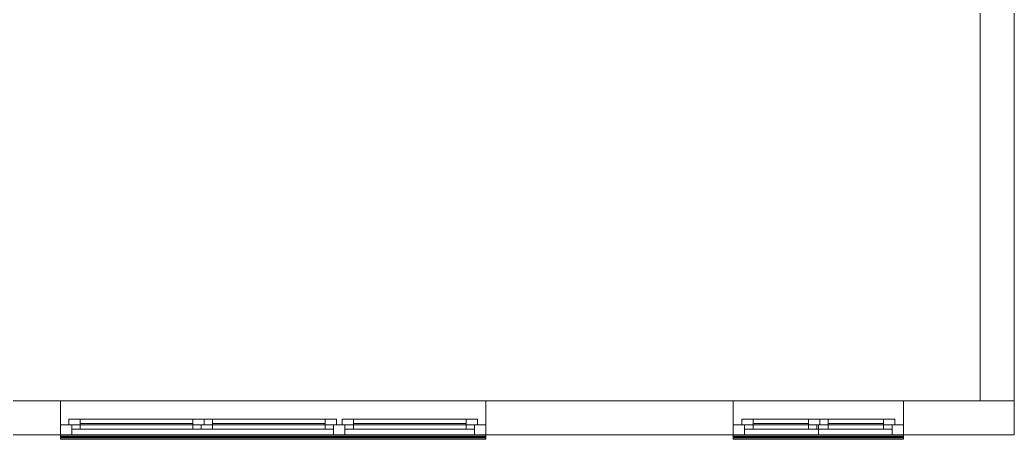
# Model space of a CAD drawing. Header units: metres. Extents: x 9 to 21.7, y 11.5 to 19.
# Drawn here: x 14.68 to 21.69, y 11.47 to 14.43 of the extents above; entities that cross this region are included whole.
import ezdxf

# ---------------------------------------------------------------- set-up
doc = ezdxf.new("R2010")
doc.units = ezdxf.units.M
doc.header["$MEASUREMENT"] = 0
doc.layers.add('Decken Roh', color=7, linetype='Continuous')
doc.layers.add('Wand Aussen', color=7, linetype='Continuous')

# ---------------------------------------------------------------- blocks, each defined once
blk = doc.blocks.new('Wand_5EFB71AE-E86A-9149-A5AA-68D7717124D5', base_point=(8.9912, 11.5018))
at = {"layer": 'Wand Aussen', "color": 253, "lineweight": 0, "true_color": 0xa8a99e}
mesh = blk.add_polyface(dxfattribs=at)
corners = [(14.967, 11.7418, 2), (14.967, 11.7418), (9.2312, 11.7418), (9.2312, 11.7418, 2.5), (21.6912, 11.7418, 2.5), (21.6912, 11.7418), (17.967, 11.7418), (17.967, 11.7418, 2), (12.8533, 11.7418, 2.4), (11.6533, 11.7418, 2.4), (11.6533, 11.7418, 0.9), (12.8533, 11.7418, 0.9), (9.8757, 11.7418, 0.9), (11.0757, 11.7418, 0.9), (11.0757, 11.7418, 2.4), (9.8757, 11.7418, 2.4), (20.9113, 11.7418, 2.4), (19.7113, 11.7418, 2.4), (19.7113, 11.7418, 0.9), (20.9113, 11.7418, 0.9), (14.967, 11.5018, 2), (14.967, 11.5018), (9.2312, 11.5018), (9.2312, 11.5018, 2.5), (21.6912, 11.5018, 2.5), (21.6912, 11.5018), (17.967, 11.5018), (17.967, 11.5018, 2), (12.8533, 11.5018, 2.4), (11.6533, 11.5018, 2.4), (11.6533, 11.5018, 0.9), (12.8533, 11.5018, 0.9), (9.8757, 11.5018, 0.9), (11.0757, 11.5018, 0.9), (11.0757, 11.5018, 2.4), (9.8757, 11.5018, 2.4), (20.9113, 11.5018, 2.4), (19.7113, 11.5018, 2.4), (19.7113, 11.5018, 0.9), (20.9113, 11.5018, 0.9)]
mesh.append_faces([[corners[k] for k in face] for face in [(1, 0, 20, 21), (1, 21, 22, 2), (3, 2, 22, 23), (24, 4, 3, 23), (25, 5, 4, 24), (26, 6, 5, 25), (7, 6, 26, 27), (0, 7, 27, 20), (28, 29, 9, 8), (29, 30, 10, 9), (30, 31, 11, 10), (31, 28, 8, 11), (13, 12, 32, 33), (14, 13, 33, 34), (15, 14, 34, 35), (12, 15, 35, 32), (36, 37, 17, 16), (37, 38, 18, 17), (38, 39, 19, 18), (39, 36, 16, 19)]], dxfattribs={"color": 253})
mesh.append_faces([[corners[k] for k in face] for face in [(2, 10, 1), (1, 11, 0), (6, 18, 5), (5, 19, 4), (25, 39, 26), (26, 38, 27), (21, 33, 22), (22, 32, 23)]], dxfattribs={"vtx0": -1, "vtx1": -1, "color": 253})
mesh.append_faces([[corners[k] for k in face] for face in [(8, 14, 4), (16, 8, 4), (8, 17, 0), (2, 12, 10), (29, 37, 23), (35, 29, 23), (37, 28, 27), (21, 31, 33)]], dxfattribs={"vtx0": -1, "vtx1": -1, "vtx2": -1, "color": 253})
mesh.append_faces([[corners[k] for k in face] for face in [(14, 3, 4), (3, 15, 12), (13, 9, 10), (7, 17, 18), (1, 10, 11), (5, 18, 19), (37, 24, 23), (24, 36, 39), (20, 28, 31), (30, 34, 33), (26, 39, 38), (22, 33, 32)]], dxfattribs={"vtx0": -1, "vtx2": -1, "color": 253})
mesh.append_faces([[corners[k] for k in face] for face in [(14, 15, 3), (7, 0, 17), (13, 14, 9), (11, 8, 0), (19, 16, 4), (2, 3, 12), (6, 7, 18), (37, 36, 24), (20, 27, 28), (38, 37, 27), (30, 29, 34), (32, 35, 23), (25, 24, 39), (21, 20, 31)]], dxfattribs={"vtx1": -1, "vtx2": -1, "color": 253})
blk = doc.blocks.new('Wand_C4F63098-6003-104F-8A98-D4B8DC05F2FD', base_point=(21.6912, 11.5018))
at = {"layer": 'Wand Aussen', "color": 253, "lineweight": 0, "true_color": 0xa8a99e}
mesh = blk.add_polyface(dxfattribs=at)
corners = [(21.4512, 11.7418), (21.4512, 11.7418, 2.5), (21.4512, 18.7618, 2.5), (21.4512, 18.7618), (21.4512, 16.8956, 0.9), (21.4512, 18.0956, 0.9), (21.4512, 18.0956, 2.4), (21.4512, 16.8956, 2.4), (21.6912, 11.7418), (21.6912, 11.7418, 2.5), (21.6912, 18.7618, 2.5), (21.6912, 18.7618), (21.6912, 16.8956, 0.9), (21.6912, 18.0956, 0.9), (21.6912, 18.0956, 2.4), (21.6912, 16.8956, 2.4)]
mesh.append_faces([[corners[k] for k in face] for face in [(8, 9, 1, 0), (1, 9, 10, 2), (2, 10, 11, 3), (8, 0, 3, 11), (12, 13, 5, 4), (13, 14, 6, 5), (14, 15, 7, 6), (15, 12, 4, 7)]], dxfattribs={"color": 253})
mesh.append_faces([[corners[k] for k in face] for face in [(0, 4, 3), (3, 5, 2), (11, 13, 8), (8, 12, 9)]], dxfattribs={"vtx0": -1, "vtx1": -1, "color": 253})
mesh.append_faces([[corners[k] for k in face] for face in [(6, 1, 2), (1, 7, 4), (3, 4, 5), (15, 10, 9), (10, 14, 13), (8, 13, 12)]], dxfattribs={"vtx0": -1, "vtx2": -1, "color": 253})
mesh.append_faces([[corners[k] for k in face] for face in [(6, 7, 1), (5, 6, 2), (0, 1, 4), (15, 14, 10), (12, 15, 9), (11, 10, 13)]], dxfattribs={"vtx1": -1, "vtx2": -1, "color": 253})
blk = doc.blocks.new('Fenster_1A9F0C80-1ABA-D144-BA0C-9D1FB16AAF9D')
at = {"layer": 'Wand Aussen', "color": 254, "lineweight": 0, "true_color": 0xe6e6e6}
mesh = blk.add_polyface(dxfattribs=at)
corners = [(19.7113, 11.5018, 0.9), (19.7113, 11.5018, 2.4), (19.7113, 11.5718, 2.4), (19.7113, 11.5718, 0.9), (19.7913, 11.5018, 2.32), (19.7913, 11.5718, 2.32), (19.7913, 11.5018, 0.98), (19.7913, 11.5718, 0.98)]
mesh.append_faces([[corners[k] for k in face] for face in [(0, 1, 2, 3), (1, 4, 5, 2), (4, 6, 7, 5), (6, 0, 3, 7), (0, 6, 4, 1), (3, 2, 5, 7)]], dxfattribs={"color": 254})
mesh = blk.add_polyface(dxfattribs=at)
corners = [(20.9113, 11.5018, 0.9), (19.7113, 11.5018, 0.9), (19.7113, 11.5718, 0.9), (20.9113, 11.5718, 0.9), (19.7913, 11.5018, 0.98), (19.7913, 11.5718, 0.98), (20.3113, 11.5018, 0.98), (20.3113, 11.5718, 0.98), (20.8313, 11.5018, 0.98), (20.8313, 11.5718, 0.98)]
mesh.append_faces([[corners[k] for k in face] for face in [(0, 1, 2, 3), (1, 4, 5, 2), (4, 6, 7, 5), (6, 8, 9, 7), (8, 0, 3, 9)]], dxfattribs={"color": 254})
mesh.append_faces([[corners[k] for k in face] for face in [(0, 4, 1), (3, 7, 9)]], dxfattribs={"vtx0": -1, "color": 254})
mesh.append_faces([[corners[k] for k in face] for face in [(0, 8, 6, 4), (3, 2, 5, 7)]], dxfattribs={"vtx3": -1, "color": 254})
mesh = blk.add_polyface(dxfattribs=at)
corners = [(20.9113, 11.5018, 2.4), (20.8313, 11.5018, 2.32), (20.8313, 11.5718, 2.32), (20.9113, 11.5718, 2.4), (20.3113, 11.5018, 2.32), (20.3113, 11.5718, 2.32), (19.7913, 11.5018, 2.32), (19.7913, 11.5718, 2.32), (19.7113, 11.5018, 2.4), (19.7113, 11.5718, 2.4)]
mesh.append_faces([[corners[k] for k in face] for face in [(0, 1, 2, 3), (1, 4, 5, 2), (4, 6, 7, 5), (6, 8, 9, 7), (8, 0, 3, 9)]], dxfattribs={"color": 254})
mesh.append_faces([[corners[k] for k in face] for face in [(0, 4, 1), (3, 7, 9)]], dxfattribs={"vtx0": -1, "color": 254})
mesh.append_faces([[corners[k] for k in face] for face in [(0, 8, 6, 4), (3, 2, 5, 7)]], dxfattribs={"vtx3": -1, "color": 254})
mesh = blk.add_polyface(dxfattribs=at)
corners = [(20.3213, 11.5718, 0.96), (20.2413, 11.5718, 1.04), (20.2413, 11.6118, 1.04), (20.3213, 11.6118, 0.96), (20.2413, 11.5718, 2.26), (20.2413, 11.6118, 2.26), (20.3213, 11.5718, 2.34), (20.3213, 11.6118, 2.34), (19.7713, 11.5718, 0.96), (19.7713, 11.6118, 0.96), (19.8513, 11.6118, 1.04), (19.8513, 11.5718, 1.04), (19.8513, 11.6118, 2.26), (19.8513, 11.5718, 2.26), (19.7713, 11.6118, 2.34), (19.7713, 11.5718, 2.34)]
mesh.append_faces([[corners[k] for k in face] for face in [(0, 1, 2, 3), (1, 4, 5, 2), (4, 6, 7, 5), (6, 0, 3, 7), (0, 6, 4, 1), (3, 2, 5, 7), (8, 9, 10, 11), (11, 10, 12, 13), (13, 12, 14, 15), (15, 14, 9, 8), (8, 11, 13, 15), (9, 14, 12, 10)]], dxfattribs={"color": 254})
mesh = blk.add_polyface(dxfattribs=at)
corners = [(20.3213, 11.5718, 0.96), (19.7713, 11.5718, 0.96), (19.7713, 11.6118, 0.96), (20.3213, 11.6118, 0.96), (19.8513, 11.5718, 1.04), (19.8513, 11.6118, 1.04), (20.2413, 11.5718, 1.04), (20.2413, 11.6118, 1.04), (20.3213, 11.5718, 2.34), (20.3213, 11.6118, 2.34), (19.7713, 11.6118, 2.34), (19.7713, 11.5718, 2.34), (19.8513, 11.6118, 2.26), (19.8513, 11.5718, 2.26), (20.2413, 11.6118, 2.26), (20.2413, 11.5718, 2.26)]
mesh.append_faces([[corners[k] for k in face] for face in [(0, 1, 2, 3), (1, 4, 5, 2), (4, 6, 7, 5), (6, 0, 3, 7), (0, 6, 4, 1), (3, 2, 5, 7), (8, 9, 10, 11), (11, 10, 12, 13), (13, 12, 14, 15), (15, 14, 9, 8), (8, 11, 13, 15), (9, 14, 12, 10)]], dxfattribs={"color": 254})
mesh = blk.add_polyface(dxfattribs=at)
corners = [(20.3013, 11.5418, 0.98), (20.2413, 11.5418, 1.04), (20.2413, 11.5718, 1.04), (20.3013, 11.5718, 0.98), (20.2413, 11.5418, 2.26), (20.2413, 11.5718, 2.26), (20.3013, 11.5418, 2.32), (20.3013, 11.5718, 2.32), (19.7913, 11.5418, 0.98), (19.7913, 11.5718, 0.98), (19.8513, 11.5718, 1.04), (19.8513, 11.5418, 1.04), (19.8513, 11.5718, 2.26), (19.8513, 11.5418, 2.26), (19.7913, 11.5718, 2.32), (19.7913, 11.5418, 2.32)]
mesh.append_faces([[corners[k] for k in face] for face in [(0, 1, 2, 3), (1, 4, 5, 2), (4, 6, 7, 5), (6, 0, 3, 7), (0, 6, 4, 1), (3, 2, 5, 7), (8, 9, 10, 11), (11, 10, 12, 13), (13, 12, 14, 15), (15, 14, 9, 8), (8, 11, 13, 15), (9, 14, 12, 10)]], dxfattribs={"color": 254})
mesh = blk.add_polyface(dxfattribs=at)
corners = [(20.3013, 11.5418, 0.98), (19.7913, 11.5418, 0.98), (19.7913, 11.5718, 0.98), (20.3013, 11.5718, 0.98), (19.8513, 11.5418, 1.04), (19.8513, 11.5718, 1.04), (20.2413, 11.5418, 1.04), (20.2413, 11.5718, 1.04), (20.3013, 11.5418, 2.32), (20.3013, 11.5718, 2.32), (19.7913, 11.5718, 2.32), (19.7913, 11.5418, 2.32), (19.8513, 11.5718, 2.26), (19.8513, 11.5418, 2.26), (20.2413, 11.5718, 2.26), (20.2413, 11.5418, 2.26)]
mesh.append_faces([[corners[k] for k in face] for face in [(0, 1, 2, 3), (1, 4, 5, 2), (4, 6, 7, 5), (6, 0, 3, 7), (0, 6, 4, 1), (3, 2, 5, 7), (8, 9, 10, 11), (11, 10, 12, 13), (13, 12, 14, 15), (15, 14, 9, 8), (8, 11, 13, 15), (9, 14, 12, 10)]], dxfattribs={"color": 254})
at = {"layer": 'Wand Aussen', "color": 7, "lineweight": 0, "true_color": 0xfafaff}
mesh = blk.add_polyface(dxfattribs=at)
corners = [(20.2413, 11.5718, 1.04), (19.8513, 11.5718, 1.04), (19.8513, 11.5818, 1.04), (20.2413, 11.5818, 1.04), (19.8513, 11.5718, 2.26), (19.8513, 11.5818, 2.26), (20.2413, 11.5718, 2.26), (20.2413, 11.5818, 2.26)]
mesh.append_faces([[corners[k] for k in face] for face in [(0, 1, 2, 3), (1, 4, 5, 2), (4, 6, 7, 5), (6, 0, 3, 7), (0, 6, 4, 1), (3, 2, 5, 7)]], dxfattribs={"color": 7})
at = {"layer": 'Wand Aussen', "color": 254, "lineweight": 0, "true_color": 0xe6e6e6}
mesh = blk.add_polyface(dxfattribs=at)
corners = [(20.8313, 11.5418, 0.98), (20.7713, 11.5418, 1.04), (20.7713, 11.5718, 1.04), (20.8313, 11.5718, 0.98), (20.7713, 11.5418, 2.26), (20.7713, 11.5718, 2.26), (20.8313, 11.5418, 2.32), (20.8313, 11.5718, 2.32), (20.3013, 11.5418, 0.98), (20.3013, 11.5418, 2.32), (20.3013, 11.5718, 2.32), (20.3013, 11.5718, 0.98), (20.3813, 11.5418, 2.26), (20.3813, 11.5718, 2.26), (20.3813, 11.5418, 1.04), (20.3813, 11.5718, 1.04)]
mesh.append_faces([[corners[k] for k in face] for face in [(0, 1, 2, 3), (1, 4, 5, 2), (4, 6, 7, 5), (6, 0, 3, 7), (0, 6, 4, 1), (3, 2, 5, 7), (8, 9, 10, 11), (9, 12, 13, 10), (12, 14, 15, 13), (14, 8, 11, 15), (8, 14, 12, 9), (11, 10, 13, 15)]], dxfattribs={"color": 254})
mesh = blk.add_polyface(dxfattribs=at)
corners = [(20.8313, 11.5418, 0.98), (20.3013, 11.5418, 0.98), (20.3013, 11.5718, 0.98), (20.8313, 11.5718, 0.98), (20.3813, 11.5418, 1.04), (20.3813, 11.5718, 1.04), (20.7713, 11.5418, 1.04), (20.7713, 11.5718, 1.04), (20.8313, 11.5418, 2.32), (20.7713, 11.5418, 2.26), (20.7713, 11.5718, 2.26), (20.8313, 11.5718, 2.32), (20.3813, 11.5418, 2.26), (20.3813, 11.5718, 2.26), (20.3013, 11.5418, 2.32), (20.3013, 11.5718, 2.32)]
mesh.append_faces([[corners[k] for k in face] for face in [(0, 1, 2, 3), (1, 4, 5, 2), (4, 6, 7, 5), (6, 0, 3, 7), (0, 6, 4, 1), (3, 2, 5, 7), (8, 9, 10, 11), (9, 12, 13, 10), (12, 14, 15, 13), (14, 8, 11, 15), (8, 14, 12, 9), (11, 10, 13, 15)]], dxfattribs={"color": 254})
mesh = blk.add_polyface(dxfattribs=at)
corners = [(20.8513, 11.5718, 0.96), (20.7713, 11.5718, 1.04), (20.7713, 11.6118, 1.04), (20.8513, 11.6118, 0.96), (20.7713, 11.5718, 2.26), (20.7713, 11.6118, 2.26), (20.8513, 11.5718, 2.34), (20.8513, 11.6118, 2.34), (20.3213, 11.5718, 0.96), (20.3213, 11.5718, 2.34), (20.3213, 11.6118, 2.34), (20.3213, 11.6118, 0.96), (20.3813, 11.5718, 2.26), (20.3813, 11.6118, 2.26), (20.3813, 11.5718, 1.04), (20.3813, 11.6118, 1.04)]
mesh.append_faces([[corners[k] for k in face] for face in [(0, 1, 2, 3), (1, 4, 5, 2), (4, 6, 7, 5), (6, 0, 3, 7), (0, 6, 4, 1), (3, 2, 5, 7), (8, 9, 10, 11), (9, 12, 13, 10), (12, 14, 15, 13), (14, 8, 11, 15), (8, 14, 12, 9), (11, 10, 13, 15)]], dxfattribs={"color": 254})
mesh = blk.add_polyface(dxfattribs=at)
corners = [(20.8513, 11.5718, 0.96), (20.3213, 11.5718, 0.96), (20.3213, 11.6118, 0.96), (20.8513, 11.6118, 0.96), (20.3813, 11.5718, 1.04), (20.3813, 11.6118, 1.04), (20.7713, 11.5718, 1.04), (20.7713, 11.6118, 1.04), (20.8513, 11.5718, 2.34), (20.7713, 11.5718, 2.26), (20.7713, 11.6118, 2.26), (20.8513, 11.6118, 2.34), (20.3813, 11.5718, 2.26), (20.3813, 11.6118, 2.26), (20.3213, 11.5718, 2.34), (20.3213, 11.6118, 2.34)]
mesh.append_faces([[corners[k] for k in face] for face in [(0, 1, 2, 3), (1, 4, 5, 2), (4, 6, 7, 5), (6, 0, 3, 7), (0, 6, 4, 1), (3, 2, 5, 7), (8, 9, 10, 11), (9, 12, 13, 10), (12, 14, 15, 13), (14, 8, 11, 15), (8, 14, 12, 9), (11, 10, 13, 15)]], dxfattribs={"color": 254})
at = {"layer": 'Wand Aussen', "color": 7, "lineweight": 0, "true_color": 0xfafaff}
mesh = blk.add_polyface(dxfattribs=at)
corners = [(20.7713, 11.5718, 1.04), (20.3813, 11.5718, 1.04), (20.3813, 11.5818, 1.04), (20.7713, 11.5818, 1.04), (20.3813, 11.5718, 2.26), (20.3813, 11.5818, 2.26), (20.7713, 11.5718, 2.26), (20.7713, 11.5818, 2.26)]
mesh.append_faces([[corners[k] for k in face] for face in [(0, 1, 2, 3), (1, 4, 5, 2), (4, 6, 7, 5), (6, 0, 3, 7), (0, 6, 4, 1), (3, 2, 5, 7)]], dxfattribs={"color": 7})
at = {"layer": 'Wand Aussen', "color": 254, "lineweight": 0, "true_color": 0xe6e6e6}
mesh = blk.add_polyface(dxfattribs=at)
corners = [(20.9113, 11.5018, 0.9), (20.8313, 11.5018, 0.98), (20.8313, 11.5718, 0.98), (20.9113, 11.5718, 0.9), (20.8313, 11.5018, 2.32), (20.8313, 11.5718, 2.32), (20.9113, 11.5018, 2.4), (20.9113, 11.5718, 2.4)]
mesh.append_faces([[corners[k] for k in face] for face in [(0, 1, 2, 3), (1, 4, 5, 2), (4, 6, 7, 5), (6, 0, 3, 7), (0, 6, 4, 1), (3, 2, 5, 7)]], dxfattribs={"color": 254})
at = {"layer": 'Wand Aussen', "color": 253, "lineweight": 0, "true_color": 0xaa9a86}
mesh = blk.add_polyface(dxfattribs=at)
corners = [(20.9113, 11.5018, 0.9), (19.7113, 11.5018, 0.9), (19.7113, 11.5018, 0.95), (20.9113, 11.5018, 0.95), (19.7113, 11.4918, 0.95), (20.9113, 11.4918, 0.95), (19.7113, 11.4918, 0.94), (20.9113, 11.4918, 0.94), (19.7113, 11.4718, 0.93), (20.9113, 11.4718, 0.93), (19.7113, 11.4718, 0.9), (20.9113, 11.4718, 0.9), (19.7113, 11.4818, 0.9), (20.9113, 11.4818, 0.9), (19.7113, 11.4818, 0.907), (20.9113, 11.4818, 0.907), (19.7113, 11.4888, 0.907), (20.9113, 11.4888, 0.907), (19.7113, 11.4888, 0.9), (20.9113, 11.4888, 0.9)]
mesh.append_faces([[corners[k] for k in face] for face in [(0, 1, 2, 3), (3, 2, 4, 5), (5, 4, 6, 7), (7, 6, 8, 9), (9, 8, 10, 11), (11, 10, 12, 13), (13, 12, 14, 15), (15, 14, 16, 17), (17, 16, 18, 19), (19, 18, 1, 0)]], dxfattribs={"color": 253})
mesh.append_faces([[corners[k] for k in face] for face in [(2, 6, 4)]], dxfattribs={"vtx0": -1, "color": 253})
mesh.append_faces([[corners[k] for k in face] for face in [(3, 7, 0), (0, 7, 19), (1, 6, 2)]], dxfattribs={"vtx0": -1, "vtx1": -1, "color": 253})
mesh.append_faces([[corners[k] for k in face] for face in [(9, 13, 15), (9, 15, 17), (7, 17, 19), (14, 10, 8), (16, 8, 6)]], dxfattribs={"vtx0": -1, "vtx2": -1, "color": 253})
mesh.append_faces([[corners[k] for k in face] for face in [(7, 9, 17), (16, 14, 8), (18, 16, 6), (1, 18, 6)]], dxfattribs={"vtx1": -1, "vtx2": -1, "color": 253})
mesh.append_faces([[corners[k] for k in face] for face in [(9, 11, 13), (3, 5, 7), (14, 12, 10)]], dxfattribs={"vtx2": -1, "color": 253})
blk = doc.blocks.new('Fenster_A0B13232-0E96-4C4E-B8A0-77FF1CE891B2')
at = {"layer": 'Wand Aussen', "color": 254, "lineweight": 0, "true_color": 0xe6e6e6}
mesh = blk.add_polyface(dxfattribs=at)
corners = [(14.967, 11.5018), (14.967, 11.5018, 2), (14.967, 11.5718, 2), (14.967, 11.5718), (15.047, 11.5018, 1.92), (15.047, 11.5718, 1.92), (15.047, 11.5018, 0.08), (15.047, 11.5718, 0.08)]
mesh.append_faces([[corners[k] for k in face] for face in [(0, 1, 2, 3), (1, 4, 5, 2), (4, 6, 7, 5), (6, 0, 3, 7), (0, 6, 4, 1), (3, 2, 5, 7)]], dxfattribs={"color": 254})
mesh = blk.add_polyface(dxfattribs=at)
corners = [(17.967, 11.5018), (14.967, 11.5018), (14.967, 11.5718), (17.967, 11.5718), (15.047, 11.5018, 0.08), (15.047, 11.5718, 0.08), (16.8937, 11.5018, 0.08), (16.8937, 11.5718, 0.08), (16.9737, 11.5018, 0.08), (16.9737, 11.5718, 0.08), (17.887, 11.5018, 0.08), (17.887, 11.5718, 0.08)]
mesh.append_faces([[corners[k] for k in face] for face in [(0, 1, 2, 3), (1, 4, 5, 2), (4, 6, 7, 5), (6, 8, 9, 7), (8, 10, 11, 9), (10, 0, 3, 11)]], dxfattribs={"color": 254})
mesh.append_faces([[corners[k] for k in face] for face in [(0, 6, 4, 1), (3, 7, 9, 11)]], dxfattribs={"vtx0": -1, "color": 254})
mesh.append_faces([[corners[k] for k in face] for face in [(0, 10, 8, 6), (3, 2, 5, 7)]], dxfattribs={"vtx3": -1, "color": 254})
mesh = blk.add_polyface(dxfattribs=at)
corners = [(17.967, 11.5018, 2), (17.887, 11.5018, 1.92), (17.887, 11.5718, 1.92), (17.967, 11.5718, 2), (16.9737, 11.5018, 1.92), (16.9737, 11.5718, 1.92), (16.8937, 11.5018, 1.92), (16.8937, 11.5718, 1.92), (15.047, 11.5018, 1.92), (15.047, 11.5718, 1.92), (14.967, 11.5018, 2), (14.967, 11.5718, 2)]
mesh.append_faces([[corners[k] for k in face] for face in [(0, 1, 2, 3), (1, 4, 5, 2), (4, 6, 7, 5), (6, 8, 9, 7), (8, 10, 11, 9), (10, 0, 3, 11)]], dxfattribs={"color": 254})
mesh.append_faces([[corners[k] for k in face] for face in [(0, 6, 4, 1), (3, 7, 9, 11)]], dxfattribs={"vtx0": -1, "color": 254})
mesh.append_faces([[corners[k] for k in face] for face in [(0, 10, 8, 6), (3, 2, 5, 7)]], dxfattribs={"vtx3": -1, "color": 254})
mesh = blk.add_polyface(dxfattribs=at)
corners = [(15.9804, 11.5718, 0.06), (15.9004, 11.5718, 0.14), (15.9004, 11.6118, 0.14), (15.9804, 11.6118, 0.06), (15.9004, 11.5718, 1.86), (15.9004, 11.6118, 1.86), (15.9804, 11.5718, 1.94), (15.9804, 11.6118, 1.94), (15.027, 11.5718, 0.06), (15.027, 11.6118, 0.06), (15.107, 11.6118, 0.14), (15.107, 11.5718, 0.14), (15.107, 11.6118, 1.86), (15.107, 11.5718, 1.86), (15.027, 11.6118, 1.94), (15.027, 11.5718, 1.94)]
mesh.append_faces([[corners[k] for k in face] for face in [(0, 1, 2, 3), (1, 4, 5, 2), (4, 6, 7, 5), (6, 0, 3, 7), (0, 6, 4, 1), (3, 2, 5, 7), (8, 9, 10, 11), (11, 10, 12, 13), (13, 12, 14, 15), (15, 14, 9, 8), (8, 11, 13, 15), (9, 14, 12, 10)]], dxfattribs={"color": 254})
mesh = blk.add_polyface(dxfattribs=at)
corners = [(15.9804, 11.5718, 0.06), (15.027, 11.5718, 0.06), (15.027, 11.6118, 0.06), (15.9804, 11.6118, 0.06), (15.107, 11.5718, 0.14), (15.107, 11.6118, 0.14), (15.9004, 11.5718, 0.14), (15.9004, 11.6118, 0.14), (15.9804, 11.5718, 1.94), (15.9804, 11.6118, 1.94), (15.027, 11.6118, 1.94), (15.027, 11.5718, 1.94), (15.107, 11.6118, 1.86), (15.107, 11.5718, 1.86), (15.9004, 11.6118, 1.86), (15.9004, 11.5718, 1.86)]
mesh.append_faces([[corners[k] for k in face] for face in [(0, 1, 2, 3), (1, 4, 5, 2), (4, 6, 7, 5), (6, 0, 3, 7), (0, 6, 4, 1), (3, 2, 5, 7), (8, 9, 10, 11), (11, 10, 12, 13), (13, 12, 14, 15), (15, 14, 9, 8), (8, 11, 13, 15), (9, 14, 12, 10)]], dxfattribs={"color": 254})
mesh = blk.add_polyface(dxfattribs=at)
corners = [(15.9604, 11.5418, 0.08), (15.9004, 11.5418, 0.14), (15.9004, 11.5718, 0.14), (15.9604, 11.5718, 0.08), (15.9004, 11.5418, 1.86), (15.9004, 11.5718, 1.86), (15.9604, 11.5418, 1.92), (15.9604, 11.5718, 1.92), (15.047, 11.5418, 0.08), (15.047, 11.5718, 0.08), (15.107, 11.5718, 0.14), (15.107, 11.5418, 0.14), (15.107, 11.5718, 1.86), (15.107, 11.5418, 1.86), (15.047, 11.5718, 1.92), (15.047, 11.5418, 1.92)]
mesh.append_faces([[corners[k] for k in face] for face in [(0, 1, 2, 3), (1, 4, 5, 2), (4, 6, 7, 5), (6, 0, 3, 7), (0, 6, 4, 1), (3, 2, 5, 7), (8, 9, 10, 11), (11, 10, 12, 13), (13, 12, 14, 15), (15, 14, 9, 8), (8, 11, 13, 15), (9, 14, 12, 10)]], dxfattribs={"color": 254})
mesh = blk.add_polyface(dxfattribs=at)
corners = [(15.9604, 11.5418, 0.08), (15.047, 11.5418, 0.08), (15.047, 11.5718, 0.08), (15.9604, 11.5718, 0.08), (15.107, 11.5418, 0.14), (15.107, 11.5718, 0.14), (15.9004, 11.5418, 0.14), (15.9004, 11.5718, 0.14), (15.9604, 11.5418, 1.92), (15.9604, 11.5718, 1.92), (15.047, 11.5718, 1.92), (15.047, 11.5418, 1.92), (15.107, 11.5718, 1.86), (15.107, 11.5418, 1.86), (15.9004, 11.5718, 1.86), (15.9004, 11.5418, 1.86)]
mesh.append_faces([[corners[k] for k in face] for face in [(0, 1, 2, 3), (1, 4, 5, 2), (4, 6, 7, 5), (6, 0, 3, 7), (0, 6, 4, 1), (3, 2, 5, 7), (8, 9, 10, 11), (11, 10, 12, 13), (13, 12, 14, 15), (15, 14, 9, 8), (8, 11, 13, 15), (9, 14, 12, 10)]], dxfattribs={"color": 254})
at = {"layer": 'Wand Aussen', "color": 7, "lineweight": 0, "true_color": 0xfafaff}
mesh = blk.add_polyface(dxfattribs=at)
corners = [(15.9004, 11.5718, 0.14), (15.107, 11.5718, 0.14), (15.107, 11.5818, 0.14), (15.9004, 11.5818, 0.14), (15.107, 11.5718, 1.86), (15.107, 11.5818, 1.86), (15.9004, 11.5718, 1.86), (15.9004, 11.5818, 1.86)]
mesh.append_faces([[corners[k] for k in face] for face in [(0, 1, 2, 3), (1, 4, 5, 2), (4, 6, 7, 5), (6, 0, 3, 7), (0, 6, 4, 1), (3, 2, 5, 7)]], dxfattribs={"color": 7})
at = {"layer": 'Wand Aussen', "color": 254, "lineweight": 0, "true_color": 0xe6e6e6}
mesh = blk.add_polyface(dxfattribs=at)
corners = [(16.8937, 11.5418, 0.08), (16.8337, 11.5418, 0.14), (16.8337, 11.5718, 0.14), (16.8937, 11.5718, 0.08), (16.8337, 11.5418, 1.86), (16.8337, 11.5718, 1.86), (16.8937, 11.5418, 1.92), (16.8937, 11.5718, 1.92), (15.9604, 11.5418, 0.08), (15.9604, 11.5418, 1.92), (15.9604, 11.5718, 1.92), (15.9604, 11.5718, 0.08), (16.0404, 11.5418, 1.86), (16.0404, 11.5718, 1.86), (16.0404, 11.5418, 0.14), (16.0404, 11.5718, 0.14)]
mesh.append_faces([[corners[k] for k in face] for face in [(0, 1, 2, 3), (1, 4, 5, 2), (4, 6, 7, 5), (6, 0, 3, 7), (0, 6, 4, 1), (3, 2, 5, 7), (8, 9, 10, 11), (9, 12, 13, 10), (12, 14, 15, 13), (14, 8, 11, 15), (8, 14, 12, 9), (11, 10, 13, 15)]], dxfattribs={"color": 254})
mesh = blk.add_polyface(dxfattribs=at)
corners = [(16.8937, 11.5418, 0.08), (15.9604, 11.5418, 0.08), (15.9604, 11.5718, 0.08), (16.8937, 11.5718, 0.08), (16.0404, 11.5418, 0.14), (16.0404, 11.5718, 0.14), (16.8337, 11.5418, 0.14), (16.8337, 11.5718, 0.14), (16.8937, 11.5418, 1.92), (16.8337, 11.5418, 1.86), (16.8337, 11.5718, 1.86), (16.8937, 11.5718, 1.92), (16.0404, 11.5418, 1.86), (16.0404, 11.5718, 1.86), (15.9604, 11.5418, 1.92), (15.9604, 11.5718, 1.92)]
mesh.append_faces([[corners[k] for k in face] for face in [(0, 1, 2, 3), (1, 4, 5, 2), (4, 6, 7, 5), (6, 0, 3, 7), (0, 6, 4, 1), (3, 2, 5, 7), (8, 9, 10, 11), (9, 12, 13, 10), (12, 14, 15, 13), (14, 8, 11, 15), (8, 14, 12, 9), (11, 10, 13, 15)]], dxfattribs={"color": 254})
mesh = blk.add_polyface(dxfattribs=at)
corners = [(16.9137, 11.5718, 0.06), (16.8337, 11.5718, 0.14), (16.8337, 11.6118, 0.14), (16.9137, 11.6118, 0.06), (16.8337, 11.5718, 1.86), (16.8337, 11.6118, 1.86), (16.9137, 11.5718, 1.94), (16.9137, 11.6118, 1.94), (15.9804, 11.5718, 0.06), (15.9804, 11.5718, 1.94), (15.9804, 11.6118, 1.94), (15.9804, 11.6118, 0.06), (16.0404, 11.5718, 1.86), (16.0404, 11.6118, 1.86), (16.0404, 11.5718, 0.14), (16.0404, 11.6118, 0.14)]
mesh.append_faces([[corners[k] for k in face] for face in [(0, 1, 2, 3), (1, 4, 5, 2), (4, 6, 7, 5), (6, 0, 3, 7), (0, 6, 4, 1), (3, 2, 5, 7), (8, 9, 10, 11), (9, 12, 13, 10), (12, 14, 15, 13), (14, 8, 11, 15), (8, 14, 12, 9), (11, 10, 13, 15)]], dxfattribs={"color": 254})
mesh = blk.add_polyface(dxfattribs=at)
corners = [(16.9137, 11.5718, 0.06), (15.9804, 11.5718, 0.06), (15.9804, 11.6118, 0.06), (16.9137, 11.6118, 0.06), (16.0404, 11.5718, 0.14), (16.0404, 11.6118, 0.14), (16.8337, 11.5718, 0.14), (16.8337, 11.6118, 0.14), (16.9137, 11.5718, 1.94), (16.8337, 11.5718, 1.86), (16.8337, 11.6118, 1.86), (16.9137, 11.6118, 1.94), (16.0404, 11.5718, 1.86), (16.0404, 11.6118, 1.86), (15.9804, 11.5718, 1.94), (15.9804, 11.6118, 1.94)]
mesh.append_faces([[corners[k] for k in face] for face in [(0, 1, 2, 3), (1, 4, 5, 2), (4, 6, 7, 5), (6, 0, 3, 7), (0, 6, 4, 1), (3, 2, 5, 7), (8, 9, 10, 11), (9, 12, 13, 10), (12, 14, 15, 13), (14, 8, 11, 15), (8, 14, 12, 9), (11, 10, 13, 15)]], dxfattribs={"color": 254})
at = {"layer": 'Wand Aussen', "color": 7, "lineweight": 0, "true_color": 0xfafaff}
mesh = blk.add_polyface(dxfattribs=at)
corners = [(16.8337, 11.5718, 0.14), (16.0404, 11.5718, 0.14), (16.0404, 11.5818, 0.14), (16.8337, 11.5818, 0.14), (16.0404, 11.5718, 1.86), (16.0404, 11.5818, 1.86), (16.8337, 11.5718, 1.86), (16.8337, 11.5818, 1.86)]
mesh.append_faces([[corners[k] for k in face] for face in [(0, 1, 2, 3), (1, 4, 5, 2), (4, 6, 7, 5), (6, 0, 3, 7), (0, 6, 4, 1), (3, 2, 5, 7)]], dxfattribs={"color": 7})
at = {"layer": 'Wand Aussen', "color": 254, "lineweight": 0, "true_color": 0xe6e6e6}
mesh = blk.add_polyface(dxfattribs=at)
corners = [(16.9737, 11.5018, 0.08), (16.8937, 11.5018, 0.08), (16.8937, 11.5718, 0.08), (16.9737, 11.5718, 0.08), (16.8937, 11.5018, 1.92), (16.8937, 11.5718, 1.92), (16.9737, 11.5018, 1.92), (16.9737, 11.5718, 1.92)]
mesh.append_faces([[corners[k] for k in face] for face in [(0, 1, 2, 3), (1, 4, 5, 2), (4, 6, 7, 5), (6, 0, 3, 7), (0, 6, 4, 1), (3, 2, 5, 7)]], dxfattribs={"color": 254})
mesh = blk.add_polyface(dxfattribs=at)
corners = [(17.907, 11.5718, 0.06), (17.827, 11.5718, 0.14), (17.827, 11.6118, 0.14), (17.907, 11.6118, 0.06), (17.827, 11.5718, 1.86), (17.827, 11.6118, 1.86), (17.907, 11.5718, 1.94), (17.907, 11.6118, 1.94), (16.9537, 11.5718, 0.06), (16.9537, 11.6118, 0.06), (17.0337, 11.6118, 0.14), (17.0337, 11.5718, 0.14), (17.0337, 11.6118, 1.86), (17.0337, 11.5718, 1.86), (16.9537, 11.6118, 1.94), (16.9537, 11.5718, 1.94)]
mesh.append_faces([[corners[k] for k in face] for face in [(0, 1, 2, 3), (1, 4, 5, 2), (4, 6, 7, 5), (6, 0, 3, 7), (0, 6, 4, 1), (3, 2, 5, 7), (8, 9, 10, 11), (11, 10, 12, 13), (13, 12, 14, 15), (15, 14, 9, 8), (8, 11, 13, 15), (9, 14, 12, 10)]], dxfattribs={"color": 254})
mesh = blk.add_polyface(dxfattribs=at)
corners = [(17.907, 11.5718, 0.06), (16.9537, 11.5718, 0.06), (16.9537, 11.6118, 0.06), (17.907, 11.6118, 0.06), (17.0337, 11.5718, 0.14), (17.0337, 11.6118, 0.14), (17.827, 11.5718, 0.14), (17.827, 11.6118, 0.14), (17.907, 11.5718, 1.94), (17.907, 11.6118, 1.94), (16.9537, 11.6118, 1.94), (16.9537, 11.5718, 1.94), (17.0337, 11.6118, 1.86), (17.0337, 11.5718, 1.86), (17.827, 11.6118, 1.86), (17.827, 11.5718, 1.86)]
mesh.append_faces([[corners[k] for k in face] for face in [(0, 1, 2, 3), (1, 4, 5, 2), (4, 6, 7, 5), (6, 0, 3, 7), (0, 6, 4, 1), (3, 2, 5, 7), (8, 9, 10, 11), (11, 10, 12, 13), (13, 12, 14, 15), (15, 14, 9, 8), (8, 11, 13, 15), (9, 14, 12, 10)]], dxfattribs={"color": 254})
mesh = blk.add_polyface(dxfattribs=at)
corners = [(17.887, 11.5418, 0.08), (17.827, 11.5418, 0.14), (17.827, 11.5718, 0.14), (17.887, 11.5718, 0.08), (17.827, 11.5418, 1.86), (17.827, 11.5718, 1.86), (17.887, 11.5418, 1.92), (17.887, 11.5718, 1.92), (16.9737, 11.5418, 0.08), (16.9737, 11.5718, 0.08), (17.0337, 11.5718, 0.14), (17.0337, 11.5418, 0.14), (17.0337, 11.5718, 1.86), (17.0337, 11.5418, 1.86), (16.9737, 11.5718, 1.92), (16.9737, 11.5418, 1.92)]
mesh.append_faces([[corners[k] for k in face] for face in [(0, 1, 2, 3), (1, 4, 5, 2), (4, 6, 7, 5), (6, 0, 3, 7), (0, 6, 4, 1), (3, 2, 5, 7), (8, 9, 10, 11), (11, 10, 12, 13), (13, 12, 14, 15), (15, 14, 9, 8), (8, 11, 13, 15), (9, 14, 12, 10)]], dxfattribs={"color": 254})
mesh = blk.add_polyface(dxfattribs=at)
corners = [(17.887, 11.5418, 0.08), (16.9737, 11.5418, 0.08), (16.9737, 11.5718, 0.08), (17.887, 11.5718, 0.08), (17.0337, 11.5418, 0.14), (17.0337, 11.5718, 0.14), (17.827, 11.5418, 0.14), (17.827, 11.5718, 0.14), (17.887, 11.5418, 1.92), (17.887, 11.5718, 1.92), (16.9737, 11.5718, 1.92), (16.9737, 11.5418, 1.92), (17.0337, 11.5718, 1.86), (17.0337, 11.5418, 1.86), (17.827, 11.5718, 1.86), (17.827, 11.5418, 1.86)]
mesh.append_faces([[corners[k] for k in face] for face in [(0, 1, 2, 3), (1, 4, 5, 2), (4, 6, 7, 5), (6, 0, 3, 7), (0, 6, 4, 1), (3, 2, 5, 7), (8, 9, 10, 11), (11, 10, 12, 13), (13, 12, 14, 15), (15, 14, 9, 8), (8, 11, 13, 15), (9, 14, 12, 10)]], dxfattribs={"color": 254})
at = {"layer": 'Wand Aussen', "color": 7, "lineweight": 0, "true_color": 0xfafaff}
mesh = blk.add_polyface(dxfattribs=at)
corners = [(17.827, 11.5718, 0.14), (17.0337, 11.5718, 0.14), (17.0337, 11.5818, 0.14), (17.827, 11.5818, 0.14), (17.0337, 11.5718, 1.86), (17.0337, 11.5818, 1.86), (17.827, 11.5718, 1.86), (17.827, 11.5818, 1.86)]
mesh.append_faces([[corners[k] for k in face] for face in [(0, 1, 2, 3), (1, 4, 5, 2), (4, 6, 7, 5), (6, 0, 3, 7), (0, 6, 4, 1), (3, 2, 5, 7)]], dxfattribs={"color": 7})
at = {"layer": 'Wand Aussen', "color": 254, "lineweight": 0, "true_color": 0xe6e6e6}
mesh = blk.add_polyface(dxfattribs=at)
corners = [(17.967, 11.5018), (17.887, 11.5018, 0.08), (17.887, 11.5718, 0.08), (17.967, 11.5718), (17.887, 11.5018, 1.92), (17.887, 11.5718, 1.92), (17.967, 11.5018, 2), (17.967, 11.5718, 2)]
mesh.append_faces([[corners[k] for k in face] for face in [(0, 1, 2, 3), (1, 4, 5, 2), (4, 6, 7, 5), (6, 0, 3, 7), (0, 6, 4, 1), (3, 2, 5, 7)]], dxfattribs={"color": 254})
at = {"layer": 'Wand Aussen', "color": 253, "lineweight": 0, "true_color": 0xaa9a86}
mesh = blk.add_polyface(dxfattribs=at)
corners = [(17.967, 11.5018), (14.967, 11.5018), (14.967, 11.5018, 0.05), (17.967, 11.5018, 0.05), (14.967, 11.4918, 0.05), (17.967, 11.4918, 0.05), (14.967, 11.4918, 0.04), (17.967, 11.4918, 0.04), (14.967, 11.4718, 0.03), (17.967, 11.4718, 0.03), (14.967, 11.4718), (17.967, 11.4718), (14.967, 11.4818), (17.967, 11.4818), (14.967, 11.4818, 0.007), (17.967, 11.4818, 0.007), (14.967, 11.4888, 0.007), (17.967, 11.4888, 0.007), (14.967, 11.4888), (17.967, 11.4888)]
mesh.append_faces([[corners[k] for k in face] for face in [(0, 1, 2, 3), (3, 2, 4, 5), (5, 4, 6, 7), (7, 6, 8, 9), (9, 8, 10, 11), (11, 10, 12, 13), (13, 12, 14, 15), (15, 14, 16, 17), (17, 16, 18, 19), (19, 18, 1, 0)]], dxfattribs={"color": 253})
mesh.append_faces([[corners[k] for k in face] for face in [(2, 6, 4)]], dxfattribs={"vtx0": -1, "color": 253})
mesh.append_faces([[corners[k] for k in face] for face in [(3, 7, 0), (0, 7, 19), (1, 6, 2)]], dxfattribs={"vtx0": -1, "vtx1": -1, "color": 253})
mesh.append_faces([[corners[k] for k in face] for face in [(9, 13, 15), (9, 15, 17), (7, 17, 19), (14, 10, 8), (16, 8, 6)]], dxfattribs={"vtx0": -1, "vtx2": -1, "color": 253})
mesh.append_faces([[corners[k] for k in face] for face in [(7, 9, 17), (16, 14, 8), (18, 16, 6), (1, 18, 6)]], dxfattribs={"vtx1": -1, "vtx2": -1, "color": 253})
mesh.append_faces([[corners[k] for k in face] for face in [(9, 11, 13), (3, 5, 7), (14, 12, 10)]], dxfattribs={"vtx2": -1, "color": 253})
blk = doc.blocks.new('Decke_184DDD20-6C3E-E545-BDAB-9126F6032FE1', base_point=(8.9912, 19.0018))
at = {"layer": 'Decken Roh', "color": 253, "lineweight": 0, "true_color": 0xa8a99e}
mesh = blk.add_polyface(dxfattribs=at)
corners = [(21.6912, 11.5018, -0.1), (21.6912, 19.0018, -0.1), (21.6912, 19.0018, -0.06), (21.6912, 11.5018, -0.06), (21.6912, 11.5018, -0.3), (21.6912, 19.0018, -0.3), (8.9912, 19.0018, -0.1), (8.9912, 19.0018, -0.06), (21.6912, 19.0018), (21.6912, 11.5018), (8.9912, 11.5018, -0.1), (8.9912, 11.5018, -0.06), (8.9912, 11.5018, -0.3), (8.9912, 19.0018, -0.3), (8.9912, 19.0018), (8.9912, 11.5018)]
mesh.append_faces([[corners[k] for k in face] for face in [(0, 1, 2, 3), (1, 6, 7, 2), (10, 0, 3, 11), (6, 10, 11, 7)]], dxfattribs={"color": 2})
mesh.append_faces([[corners[k] for k in face] for face in [(3, 2, 8, 9), (2, 7, 14, 8), (8, 14, 15, 9), (11, 3, 9, 15), (7, 11, 15, 14)]], dxfattribs={"color": 8})
mesh.append_faces([[corners[k] for k in face] for face in [(1, 0, 4, 5), (0, 10, 12, 4), (12, 13, 5, 4), (6, 1, 5, 13), (10, 6, 13, 12)]], dxfattribs={"color": 253})
blk = doc.blocks.new('Decke_2B239743-7579-A04A-9CF8-B71A60B658FD', base_point=(8.9912, 19.0018))
at = {"layer": 'Decken Roh', "color": 253, "lineweight": 0, "true_color": 0xa8a99e}
mesh = blk.add_polyface(dxfattribs=at)
corners = [(21.6912, 11.5018, 2.7), (21.6912, 19.0018, 2.7), (21.6912, 19.0018, 2.9), (21.6912, 11.5018, 2.9), (21.6912, 11.5018, 2.5), (21.6912, 19.0018, 2.5), (8.9912, 19.0018, 2.7), (8.9912, 19.0018, 2.9), (21.6912, 19.0018, 2.95), (21.6912, 11.5018, 2.95), (8.9912, 11.5018, 2.7), (8.9912, 11.5018, 2.9), (8.9912, 11.5018, 2.5), (8.9912, 19.0018, 2.5), (8.9912, 19.0018, 2.95), (21.6912, 19.0018, 2.98), (21.6912, 11.5018, 2.98), (8.9912, 11.5018, 2.95), (8.9912, 19.0018, 2.98), (8.9912, 11.5018, 2.98)]
mesh.append_faces([[corners[k] for k in face] for face in [(0, 1, 2, 3), (1, 6, 7, 2), (10, 0, 3, 11), (6, 10, 11, 7)]], dxfattribs={"color": 2})
mesh.append_faces([[corners[k] for k in face] for face in [(3, 2, 8, 9), (2, 7, 14, 8), (11, 3, 9, 17), (7, 11, 17, 14)]], dxfattribs={"color": 7})
mesh.append_faces([[corners[k] for k in face] for face in [(1, 0, 4, 5), (0, 10, 12, 4), (12, 13, 5, 4), (6, 1, 5, 13), (10, 6, 13, 12)]], dxfattribs={"color": 253})
mesh.append_faces([[corners[k] for k in face] for face in [(9, 8, 15, 16), (8, 14, 18, 15), (15, 18, 19, 16), (17, 9, 16, 19), (14, 17, 19, 18)]], dxfattribs={"color": 254})

msp = doc.modelspace()

# ---------------------------------------------------------------- block references
at = {"layer": 'Decken Roh', "linetype": 'Continuous'}
for name in ['Decke_184DDD20-6C3E-E545-BDAB-9126F6032FE1', 'Decke_2B239743-7579-A04A-9CF8-B71A60B658FD']:
    msp.add_blockref(name, (8.9912, 19.0018), dxfattribs=at)
at = {"layer": 'Wand Aussen'}
for name, p in [('Wand_C4F63098-6003-104F-8A98-D4B8DC05F2FD', (21.6912, 11.5018)), ('Wand_5EFB71AE-E86A-9149-A5AA-68D7717124D5', (8.9912, 11.5018))]:
    msp.add_blockref(name, p, dxfattribs=at)
at = {"layer": 'Wand Aussen', "linetype": 'Continuous'}
for name in ['Fenster_A0B13232-0E96-4C4E-B8A0-77FF1CE891B2', 'Fenster_1A9F0C80-1ABA-D144-BA0C-9D1FB16AAF9D']:
    msp.add_blockref(name, (0, 0), dxfattribs=at)

doc.saveas('drawing.dxf')
